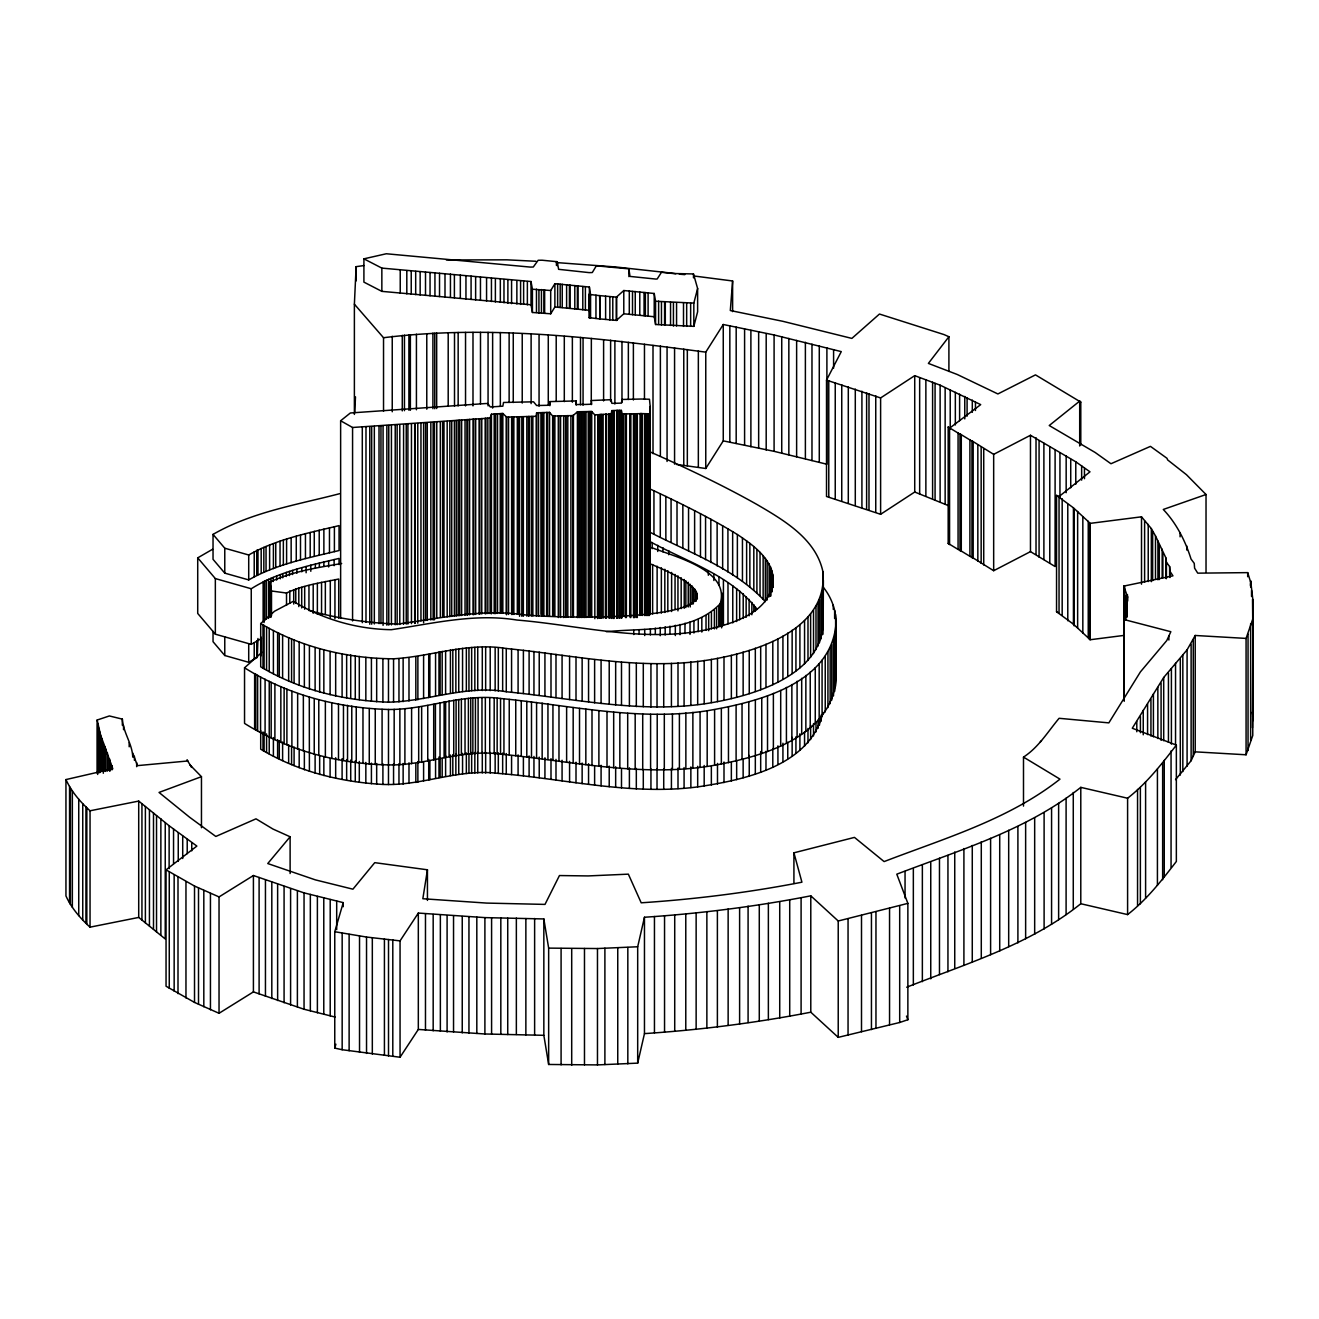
<?xml version="1.0" encoding="UTF-8"?>
<svg xmlns="http://www.w3.org/2000/svg" width="1319" height="1319" viewBox="0 0 1319 1319"><rect width="100%" height="100%" fill="white"/><g stroke="black" fill="none" stroke-linecap="round" stroke-linejoin="round"><path stroke-width="1.5" d="M772.571 587.037C777.386 562.702 755.012 546.231 737.37 534.525C709.094 517.18 679.186 502.621 649.179 488.558M354.382 414.43L354.382 304.178L356.13 266.652L363.962 265.564M354.745 412.649L355.487 396.854M650.251 451.955C686.507 468.064 722.482 485.046 757.073 504.55C783.816 520.181 815.9 538.861 822.891 571.589L822.891 614.835C828.134 670.81 761.706 693.184 717.487 701.626C647.101 715.442 576.337 698.658 506.265 691.75C466.267 684.792 427.999 701.461 388.478 702.17C343.896 700.686 299.182 689.886 260.7 666.804L260.7 623.557L274.533 611.241L293.28 601.316C322.743 619.303 356.872 629.229 391.364 629.691C432.681 623.574 474.543 613.137 516.834 620.029C578.513 625.157 640.556 642.155 702.532 630.564C730.38 624.53 774.55 612.676 772.571 576.749M261.92 652.328L244.543 667.793L244.543 723.406C289.125 751.302 341.753 764.987 394.167 764.938C429.895 763.866 464.37 749.06 500.544 754.089C571.589 761.079 643.144 777.996 714.601 765.234C762.596 756.479 831.333 737.09 836.015 679.071L836.015 623.458C836.23 610.021 831.3 596.897 822.743 586.559M340.632 618.347L340.632 420.777L350.359 412.979L485.557 403.548L487.832 403.548L490.289 406.961L502.836 406.186L503.528 402.476L533.536 401.817L536.635 405.527L547.649 405.296L549.561 405.081L549.875 401.603L576.205 400.943L576.024 404.554L586.015 404.422L591.72 404.208L591.275 400.531L611.093 399.69L611.851 403.334L614.126 403.334L621.348 403.103L622.106 399.476L641.1 399.03L649.459 399.245L650.201 406.532L650.201 614.39M1126.838 616.797L1127.465 594.622L1125.734 595.545L1125.734 620.045M822.891 571.589C828.134 627.564 761.706 649.921 717.487 658.379C647.101 672.195 576.337 655.411 506.265 648.503C468.047 642.073 431.214 656.549 393.557 658.791C347.276 658.56 300.65 647.349 260.7 623.557M836.015 623.458C831.399 684.429 756.545 702.252 707.182 710.76C638.05 721.411 569.165 705.104 500.544 698.476C462.425 693.134 426.284 709.902 388.495 709.474C337.961 708.122 287.526 694.816 244.543 667.793M693.926 275.984L732.622 280.98L730.314 310.526L782.777 321.292L851.86 338.406L879.46 314.037L944.025 334.581L948.905 336.724L948.905 371.43M1252.423 727.841L1253.05 601.316L1250.676 580.954L1250.412 585.455M536.322 615.924L536.322 416.293L536.635 412.798L549.561 412.369L552.661 416.062L552.661 615.693M649.459 615.495L650.201 406.532M651.668 547.583C674.058 556.667 730.775 569.857 720.125 603.855C691.502 633.235 644.167 627.778 606.41 631.719M201.461 827.722L201.461 776.677L159.022 792.439L189.705 817.318L215.821 836.46L256.001 818.835L272.951 829.041L290.114 836.774L267.757 863.549L315.373 879.872L352.915 889.187L374.744 862.659L427.438 869.798L422.838 898.734L486.612 903.086L544.994 904.405L559.454 875.552L588.142 875.931L628.355 874.151L641.199 902.806C695.162 899.245 748.862 892.518 801.919 882.197L793.923 852.816L854.465 837.4L884.109 861.587C944.388 838.373 1008.441 819.726 1059.981 779.133L1023.495 757.106C1038.63 747.312 1047.83 731.732 1059.091 718.294L1108.834 722.878L1140.407 671.899L1166.754 640.572L1170.843 631.719L1124.25 619.6L1127.184 612.428L1126.838 604.547M822.99 712.491C810.031 766.174 744.74 779.793 697.685 786.899C630.828 795.67 564.647 778.771 498.318 773.396C459.061 768.317 421.882 786.108 382.906 784.426C340.203 782.019 297.583 771.368 260.7 749.192L260.7 730.66M611.093 618.001L611.093 414.248L611.851 410.605L617.539 410.39L621.348 410.39L622.106 414.034L622.106 617.77M132.741 757.106C132.395 743.883 123.145 732.507 122.337 719.119L109.362 715.953L97.161 720.026L100.557 734.93L112.807 768.796L65.95 779.578C71.44 791.68 80.344 801.968 90.038 810.789L138.709 801.078L169.129 825.76L196.861 846.073L166.046 869.864L194.52 886.055L219.036 896.92L253.413 875.519L304.046 892.881L343.237 902.625L334.762 931.725L334.762 1048.094L342.165 1049.726L400.053 1057.244L400.053 940.876L418.321 913.061L484.897 917.612L543.84 918.947L543.84 1035.316L548.655 1064.466L597.474 1064.911L637.687 1063.13L637.687 946.762L644.463 917.249C700.29 913.556 755.869 906.549 810.789 895.832L838.224 920.992L838.224 1037.361L899.69 1022.489L907.868 1019.735L907.868 903.367L896.788 874.184C959.968 849.947 1026.94 830.113 1080.789 787.361L1127.597 798.226C1146.739 783.321 1161.693 764.13 1176.35 745.103L1132.296 728.236L1163.704 677.471L1187.084 649.838L1195.212 635.478L1246.076 638.412L1252.77 619.106L1252.638 599.37L1253.05 601.316M637.687 1063.13L644.463 1033.618L644.463 917.249M1175.542 779.661L1191.123 760.7L1195.212 751.846L1246.076 754.781L1252.77 735.474L1252.77 619.106M616.484 297.072L616.484 320.352L616.484 297.072L623.788 290.526L654.224 293.477L654.224 316.741L655.576 324.507L693.827 326.354L693.827 303.09L697.619 288.515L693.481 273.956L675.493 273.544L615.825 266.982L556.453 262.563M693.827 326.354L697.619 311.779L697.619 288.515M334.762 1048.094L335.883 1044.203M490.107 613.566L490.107 418.057L491.443 414.215L502.836 413.457L506.628 417.101L536.322 416.293M948.18 543.395L961.287 551.375L961.287 435.006L948.18 427.026L948.18 543.395L949.565 544.549L949.565 428.197L980.709 404.62L940.117 385.164L914.726 375.651L914.726 492.02L880.614 514.295L826.518 496.488L826.518 380.119L841.275 351.612L774.088 334.96L723.257 324.507L705.764 352.14L705.764 468.492L676.4 464.403M906.697 987.222C966.415 963.546 1029.908 944.668 1080.789 903.729L1127.597 914.595C1146.739 899.69 1161.693 880.498 1176.35 861.472L1176.35 745.103M531.013 304.788L381.85 291.367L363.912 282.118L363.912 258.837L381.85 268.103L531.013 281.524L531.013 304.788L532.414 312.471L550.699 313.79L550.699 290.51L554.887 283.717L589.379 287.031L590.566 294.764L590.566 318.027L589.032 317.632L589.032 294.368L600.145 295.72L600.145 319L589.032 317.632M550.699 313.79L554.887 306.997L554.887 283.717M705.764 468.492L723.257 440.876L723.257 324.507M400.053 1057.244L418.321 1029.43L418.321 913.061M948.905 336.724L928.378 363.401L957.314 374.514L997.889 393.952L1035.481 374.876L1080.789 402.097L1080.789 444.965M1040.147 742.185L1041.499 740.684M552.661 416.062L573.106 415.567L577.409 411.792L579.948 411.709L591.72 411.495L594.836 414.941L594.836 618.693M616.484 320.352L623.788 313.79L654.224 316.741M1080.789 402.097L1079.7 401.091L1049.232 425.526L1095.166 452.483L1110.961 463.744L1150.448 446.366L1166.985 458.287L1167.645 459.919L1186.457 474.692L1206.028 494.51L1206.028 572.1M1059.042 496.538L1056.552 495.367L1056.552 611.736L1059.042 612.906L1059.042 496.538L1089.989 471.823L1075.776 461.798L1030.469 435.27L993.669 454.346L971.955 440.859L971.955 557.228L973.175 558.283L973.175 441.914L971.955 440.859M341.654 563.493C317.384 567.681 292.142 571.44 269.801 582.141L271.5 590.994L286.52 593.039C302.628 585.224 321.209 582.668 338.736 579.025L338.736 618.166M880.614 514.295L880.614 397.942L914.726 375.651M166.046 869.864L166.046 986.233L194.52 1002.424L219.036 1013.289L253.413 991.888L304.046 1009.249L335.075 1017.031M213.035 534.393L224.774 548.209L248.714 554.986C276.396 539.174 308.366 533.024 339.065 525.621L339.065 550.534C308.366 557.937 276.396 564.103 248.714 579.915L224.774 573.138L213.035 559.322L213.035 534.393C251.781 512.036 296.676 504.897 339.412 493.751M212.606 549.248L197.718 557.855L215.343 578.579L251.253 588.752C277.699 572.001 308.976 565.587 339.065 558.415L339.065 564.598M197.718 557.855L197.718 613.45L215.343 634.192L251.253 644.364L261.442 638.478M213.035 631.405L213.035 641.693L224.774 655.51L248.714 662.303L256.875 657.587L256.875 641.1M971.955 557.228L993.669 570.715L1030.469 551.622L1055.101 566.543L1055.101 450.175M605.388 618.215L605.85 414.281L605.85 618.034M625.453 617.589L625.453 413.853L626.36 413.853L626.36 617.589M629.707 615.709L630.152 413.853L630.152 617.589M639.962 615.495L640.424 413.622L640.424 615.313M1206.028 494.51L1163.276 509.464C1176.515 523.33 1185.501 541.285 1191.041 559.058L1194.239 563.345L1194.602 568.176L1197.734 573.155L1247.692 572.627L1250.412 581.382M838.224 920.992L907.868 903.367M363.912 258.837L386.302 253.759L530.238 267.081L533.288 267.015L538.136 260.272L542.158 260.222L557.245 261.723L557.245 265.597M644.463 1033.618C700.29 1029.908 755.869 1022.901 810.789 1012.201L838.224 1037.361M1123.755 700.422L1123.755 586.098L1172.954 575.842L1170.002 571.391L1169.623 566.56L1166.425 562.257L1166.012 558.135L1155.493 535.943L1151.339 528.589L1141.512 516.817L1090.219 523.363L1073.435 507.831L1056.552 495.367M65.95 779.578L65.95 895.947C71.44 908.049 80.344 918.337 90.038 927.158L138.709 917.43L165.238 938.947L165.238 822.578M605.388 414.463L609.955 414.215L609.955 617.968M629.707 414.034L633.961 413.853L633.961 617.589M639.962 413.82L642.238 413.82L642.238 615.495M597.491 618.496L597.82 414.694L597.82 618.43M340.632 420.777L352.569 427.488L490.107 418.057M354.382 304.178L383.532 337.73C490.783 324.408 599.271 338.126 705.764 352.14M597.491 414.76L600.92 414.512L600.92 618.248M1073.435 507.831L1073.435 624.2L1090.219 639.731L1123.755 635.445M531.013 281.524L532.414 289.207L550.699 290.51M554.887 306.997L589.379 310.295L590.269 316.098M594.836 414.941L597.82 414.694M543.84 918.947L548.655 948.114L597.474 948.542L637.687 946.762M600.458 618.215L600.458 414.463L605.85 414.281M622.106 414.034L626.344 413.853M633.499 617.556L633.499 413.82L640.424 413.622M446.35 259.975L506.875 259.827L535.926 261.277M608.817 618.001L608.817 414.248L609.955 414.215M654.224 293.477L655.576 301.227L693.827 303.09M418.321 1029.43L484.897 1033.981L543.84 1035.316M600.145 319L599.601 295.621L616.946 297.187M599.601 318.885L616.946 320.451M625.453 413.853L630.152 413.853M640.721 615.248L640.721 413.556L649.459 413.82M608.817 414.248L611.093 414.248M334.762 931.725L366.534 937.051L400.053 940.876M679.318 274.171L684.825 274.632M675.757 273.775L661.478 272.308L657.175 279.001L655.889 279.067L629.987 276.413L628.899 268.845L596.353 265.828L592.28 272.555L589.131 272.621L558.613 269.323L557.245 261.723M640.721 413.556L642.238 413.82M723.257 440.876L774.088 451.329L826.898 464.239L826.898 347.87M826.518 380.119L880.614 397.942M589.032 294.368L590.566 294.764M308.646 610.384C337.664 618.545 367.869 623.129 397.975 624.068C437.496 618.726 477.198 609.625 517.707 613.994C551.012 619.633 799.429 624.233 648.8 563.295M914.726 492.02L948.542 505.688M649.179 531.804C688.947 552.612 734.221 567.961 765.333 601.645L765.333 558.399M649.146 541.103C685.979 561.564 730.627 574.82 757.106 609.427M1123.755 586.098L1127.646 596.996L1127.646 601.085M961.287 551.375L959.985 550.27L959.985 433.902L973.175 441.914M959.985 550.27L973.175 558.283M1056.552 611.736L1073.435 624.2M1125.734 595.545L1127.646 596.996M948.18 427.026L949.565 428.197M959.985 433.902L961.287 435.006M201.461 776.677L190.183 765.152L191.733 767.427L186.952 759.892L187.875 760.964L137.423 765.63L132.741 753.017M906.483 1016.092L907.868 1019.735M1252.638 599.37L1253.05 717.684L1252.292 712.211M835.619 674.438L836.015 679.071M1252.638 715.722L1253.034 720.636M1251.533 590.351L1251.533 596.485M1250.676 580.954L1250.676 587.087M1250.626 623.739L1250.626 740.091M1248.038 634.175L1248.038 750.544M1247.692 572.627L1247.692 576.716M1246.076 638.412L1246.076 754.781M1195.212 635.478L1195.212 751.846M1193.25 639.715L1193.25 756.084M1191.123 644.332L1191.123 760.7M1187.084 649.838L1187.084 766.207M1186.77 545.951L1186.77 550.039M1182.83 655.213L1182.83 771.582M1180.307 658.725L1180.307 775.094M1180.093 532.744L1180.093 536.833M1175.542 663.292L1175.542 744.955M1171.404 668.601L1171.404 744.13M1171.058 750.94L1171.058 867.308M1170.002 571.391L1170.002 577.508M1169.623 566.56L1169.623 576.766M1168.881 635.956L1168.881 640.028M1168.436 672.921L1168.436 742.333M1166.425 562.257L1166.425 578.596M1166.012 558.135L1166.012 578.563M1164.248 760.387L1164.248 876.756M1163.704 677.471L1163.704 740.75M1162.88 553.189L1162.88 577.689M1162.649 763.338L1162.649 879.707M1162.171 549.166L1162.171 577.755M1161.083 683.16L1161.083 740.322M1159.302 544.846L1159.302 579.552M1157.917 541.004L1157.917 579.799M1157.851 687.496L1157.851 738.525M1157.422 768.993L1157.422 885.362M1155.493 535.943L1155.493 578.827M1153.416 693.959L1153.416 736.826M1152.658 531.672L1152.658 580.673M1151.339 528.589L1151.339 581.663M1150.943 699.317L1150.943 736.068M1148.222 524.418L1148.222 581.58M1147.579 703.95L1147.579 734.584M1145.601 781.788L1145.601 898.157M1144.612 520.956L1144.612 582.207M1143.243 710.298L1143.243 734.798M1141.512 516.817L1141.512 584.185M1140.407 716.415L1140.407 732.737M1140.374 787.427L1140.374 903.795M1137.555 789.438L1137.555 905.807M1136.797 721.542L1136.797 731.748M1127.597 798.226L1127.597 914.595M1126.706 607.383L1126.706 617.589M1124.612 586.559L1124.612 619.238M1124.25 619.6L1124.25 701.246M1090.219 523.363L1090.219 639.731M1089.461 523.148L1089.461 639.517M1088.241 521.269L1088.241 637.638M1084.465 468.476L1084.465 478.682M1082.833 517.015L1082.833 633.384M1081.646 465.838L1081.646 480.132M1080.789 787.361L1080.789 903.729M1079.7 401.091L1079.7 446.003M1077.639 511.492L1077.639 627.86M1075.776 461.798L1075.776 484.254M1074.111 509.497L1074.111 625.849M1073.27 792.488L1073.27 908.857M1070.731 459.226L1070.731 487.799M1067.78 504.386L1067.78 620.754M1066.164 455.962L1066.164 492.712M1066.098 798.193L1066.098 914.562M1062.174 498.78L1062.174 615.149M1059.948 452.681L1059.948 497.593M1058.629 803.287L1058.629 919.656M1051.573 807.838L1051.573 924.207M1049.776 446.943L1049.776 563.312M1043.89 443.2L1043.89 559.553M1044.104 812.652L1044.104 929.021M1039.075 440.777L1039.075 557.146M1036.025 437.727L1036.025 554.095M1034.673 817.961L1034.673 934.33M1030.469 435.27L1030.469 551.622M1025.638 822.413L1025.638 938.765M1023.495 757.106L1023.495 806.107M1017.905 826.518L1017.905 942.887M1008.689 830.261L1008.689 946.613M999.72 834.63L999.72 950.999M993.669 454.346L993.669 570.715M990.602 838.323L990.602 954.692M983.727 448.592L983.727 564.961M981.287 841.802L981.287 958.171M981.155 446.976L981.155 563.345M977.841 444.668L977.841 561.037M975.466 402.311L975.466 410.489M972.301 400.102L972.301 412.352M972.268 845.446L972.268 961.815M969.91 439.639L969.91 556.008M967.091 397.827L967.091 416.194M964.766 396.442L964.766 418.898M963.909 848.546L963.909 964.914M959.605 394.167L959.605 420.712M958.072 432.764L958.072 549.133M955.335 392.304L955.335 424.965M954.742 851.975L954.742 968.327M950.224 390.061L950.224 428.84M947.949 855.404L947.949 971.773M945.146 387.835L945.146 504.188M940.117 385.164L940.117 501.533M939.474 858.24L939.474 974.609M935.072 383.4L935.072 499.769M932.599 382.197L932.599 498.566M930.752 862.478L930.752 978.846M925.872 379.74L925.872 496.092M922.36 865.297L922.36 981.666M919.656 377.811L919.656 494.18M913.342 868.627L913.342 984.996M905.048 871.414L905.048 897.959M899.69 906.12L899.69 1022.489M889.55 908.313L889.55 1024.682M875.964 911.858L875.964 1028.226M875.75 395.799L875.75 512.168M871.447 913.193L871.447 1029.562M868.99 393.623L868.99 509.975M866.616 392.65L866.616 509.002M861.917 391.215L861.917 507.568M861.505 915.353L861.505 1031.722M855.289 389.072L855.289 505.441M848.298 386.912L848.298 503.281M848.051 918.865L848.051 1035.234M841.753 384.802L841.753 501.171M835.619 618.825L835.603 686.193M835.504 614.324L835.504 618.446M835.24 382.708L835.24 499.06M834.746 635.626L834.746 691.222M834.63 610.318L834.63 618.545M833.592 349.782L833.592 368.166M833.509 640.309L833.509 695.921M833.278 605.273L833.278 609.394M831.778 644.463L831.778 700.076M830.162 648.074L830.162 703.67M828.777 380.614L828.777 496.983M827.936 651.949L827.936 707.561M825.232 656.285L825.232 711.897M823.369 580.261L823.188 626.212M822.99 575.809L822.99 634.241M822.215 591.473L822.215 634.719M822.083 660.258L822.083 715.871M821.11 595.66L821.11 638.907M821.11 715.112L821.11 721.295M819.528 599.453L819.528 642.699M819.528 718.904L819.528 725.087M819.28 345.693L819.28 462.062M819.181 663.853L819.181 719.465M818.044 602.75L818.044 645.997M818.044 720.158L818.044 728.385M815.999 606.311L815.999 649.575M815.999 721.658L815.999 731.946M815.257 667.694L815.257 723.307M813.526 610.285L813.526 653.532M813.526 723.554L813.526 735.92M811.976 344.193L811.976 460.562M810.624 613.945L810.624 657.208M810.624 725.17L810.624 739.58M810.789 895.832L810.789 1012.201M810.229 672.047L810.229 727.659M807.986 617.21L807.986 660.456M807.986 728.418L807.986 742.844M805.86 675.427L805.86 731.039M805.381 342.28L805.381 458.649M804.557 620.557L804.557 663.82M804.557 731.781L804.557 746.191M801.688 678.312L801.688 733.908M801.095 897.926L801.095 1014.295M799.908 624.596L799.908 667.843M799.908 733.76L799.908 750.231M797.088 681.263L797.088 736.876M796.627 340.401L796.627 456.77M795.934 627.646L795.934 670.909M795.934 736.81L795.934 753.281M793.923 852.816L793.923 883.433M792.142 630.284L792.142 673.531M792.142 737.387L792.142 755.919M791.862 684.545L791.862 740.157M789.718 899.904L789.718 1016.273M788.844 338.406L788.844 454.775M787.756 633.104L787.756 676.367M787.756 742.267L787.756 758.738M786.421 687.43L786.421 743.042M782.925 636.137L782.925 679.384M782.925 743.224L782.925 761.772M781.738 336.922L781.738 453.291M780.7 690.398L780.7 746.01M779.727 901.734L779.727 1018.103M777.93 638.775L777.93 682.038M777.93 745.878L777.93 764.41M774.088 334.96L774.088 451.329M773.379 693.398L773.379 749.011M772.95 579.321L772.95 587.549M772.67 574.392L772.736 587.087M772.802 641.446L772.802 684.693M772.802 748.549L772.802 767.081M772.209 587.614L772.209 591.736M771.912 570.88L771.912 591.473M771.285 568.753L771.285 591.423M770.692 592.132L770.692 596.254M770.527 566.741L770.527 595.578M769.109 563.889L769.109 596.831M768.367 903.268L768.367 1019.636M767.526 695.888L767.526 751.484M767.147 560.888L767.147 600.013M766.191 333.625L766.191 449.993M765.976 644.233L765.976 687.479M765.976 751.335L765.976 769.867M763.14 555.86L763.14 599.106M761.755 697.751L761.755 753.347M760.684 646.491L760.684 689.738M760.684 751.533L760.684 772.126M760.041 552.381L760.041 595.627M759.282 904.62L759.282 1020.988M758.656 331.696L758.656 448.064M756.908 549.677L756.908 592.923M755.408 606.839L755.408 610.961M755.325 648.206L755.325 691.469M755.358 700.043L755.325 773.841M753.825 546.528L753.825 589.774M753.841 604.696L753.841 610.878M751.863 602.404L751.863 614.769M750.89 330.377L750.89 446.745M749.851 543.412L749.851 586.658M749.126 599.337L749.126 615.808M749.241 650.399L749.241 693.662M749.241 755.441L749.241 776.034M748.78 701.889L748.78 757.502M748.087 906.137L748.087 1022.505M746.62 540.889L746.62 584.152M746.142 596.749L746.142 617.341M744.592 328.876L744.592 445.245M743.207 593.748L743.207 618.463M743.141 652.13L743.141 695.377M743.141 759.216L743.141 777.765M742.449 537.888L742.449 581.151M742.036 703.884L742.036 759.497M739.679 590.978L739.679 619.815M739.613 907.719L739.613 1024.088M737.37 534.525L737.37 577.771M736.629 588.604L736.629 621.546M736.662 654.026L736.662 697.289M736.662 761.129L736.662 779.661M736.183 327.096L736.183 443.464M736.101 705.352L736.101 760.964M732.622 280.98L732.622 311.614M732.655 531.606L732.655 574.87M732.77 585.817L732.77 622.898M731.353 655.345L731.353 698.592M731.353 762.448L731.353 780.98M729.836 325.925L729.836 442.294M728.467 707.05L728.467 762.662M728.137 908.972L728.137 1025.341M727.923 528.672L727.923 571.918M727.989 582.652L727.989 623.854M723.999 656.977L723.999 700.224M723.999 762.019L723.999 782.612M723.422 579.832L723.422 625.157M722.647 525.836L722.647 569.099M722.631 596.584L722.631 625.404M722.383 593.27L722.383 626.212M721.641 601.085L721.641 627.86M721.345 708.583L721.345 764.196M720.125 603.855L720.125 626.509M718.97 577.079L718.97 585.323M718.806 606.031L718.806 626.624M717.487 658.379L717.487 701.626M717.487 763.421L717.487 784.014M717.388 910.786L717.388 1027.155M717.124 522.654L717.124 565.9M716.613 608.207L716.613 628.8M714.403 610.367L714.403 628.899M714.601 709.622L714.601 765.234M713.876 574.342L713.876 580.525M711.436 612.395L711.436 628.883M711.353 659.335L711.353 702.582M711.353 766.438L711.353 784.97M710.826 519.241L710.826 562.488M708.682 614.242L708.682 630.713M708.336 571.143L708.336 575.265M707.182 710.76L707.182 766.372M706.869 911.594L706.869 1027.946M706.028 615.775L706.028 630.185M705.566 516.405L705.566 559.668M704.181 660.423L704.181 703.687M704.181 765.465L704.181 786.058M701.823 617.655L701.823 632.065M700.471 513.652L700.471 556.898M700.076 711.683L700.076 767.295M698.345 350.887L698.345 467.256M698.262 619.369L698.262 631.719M697.685 661.264L697.685 704.527M697.685 766.306L697.685 786.899M697.19 593.336L697.306 598.991M696.399 591.703L696.399 599.931M696.102 591.027L696.102 601.332M696.135 913.045L696.135 1029.414M694.899 589.131L694.899 601.48M694.618 510.717L694.618 553.964M693.926 620.655L693.926 633.005M693.481 273.956L693.481 277.847M693.316 587.417L693.316 603.904M692.871 712.359L692.871 767.971M691.98 585.768L691.98 604.3M690.859 661.924L690.859 705.17M690.859 766.949L690.859 787.542M690.645 303.106L690.645 326.37M690.233 584.284L690.233 606.938M690.018 622.073L690.018 634.423M688.551 507.65L688.551 550.897M688.238 582.273L688.238 606.987M687.331 349.551L687.331 465.92M686.671 303.123L686.671 326.387M685.847 580.772L685.847 607.548M685.864 713.002L685.864 768.614M685.781 913.82L685.781 1030.188M684.99 623.227L684.99 633.532M684.215 579.47L684.215 608.306M684.083 662.534L684.083 705.78M684.083 767.576L684.083 788.168M683.77 349.139L683.77 465.508M683.506 303.123L683.506 326.403M682.846 504.798L682.846 548.044M681.181 577.722L681.181 608.62M680.01 624.431L680.01 634.736M679.4 713.48L679.4 769.076M677.95 575.859L677.95 610.878M677.999 662.979L677.999 706.226M677.999 768.021L677.999 788.614M677.01 501.863L677.01 545.11M676.565 302.71L676.565 325.974M675.328 625.255L675.328 635.56M675.048 574.375L675.048 609.394M674.57 347.771L674.57 464.14M674.718 914.974L674.718 1031.343M673.432 302.776L673.432 326.057M672.426 713.876L672.426 769.472M671.618 572.413L671.618 611.538M671.42 663.342L671.42 706.605M671.42 768.383L671.42 788.976M671.074 498.879L671.074 542.125M670.547 302.183L670.547 325.463M669.97 626.129L669.97 634.373M668.717 550.6L668.717 554.722M667.826 570.649L667.826 611.851M667.068 347.144L667.068 461.469M665.848 496.455L665.848 539.702M665.304 302.067L665.304 325.331M665.188 626.822L665.188 635.049M664.825 569.247L664.825 612.494M664.578 301.672L664.578 324.936M664.545 915.749L664.545 1032.118M664.314 714.156L664.314 769.768M663.721 663.622L663.721 706.885M663.721 768.664L663.721 789.257M662.962 547.715L662.962 551.837M661.462 301.688L661.462 324.952M661.363 567.813L661.363 613.121M660.374 346.073L660.374 456.308M660.291 493.669L660.291 536.915M660.258 627.481L660.258 635.709M658.626 301.144L658.626 324.425M657.752 545.308L657.752 551.474M657.208 714.288L657.208 769.9M657.126 566.214L657.126 613.582M657.027 663.737L657.027 707M657.027 768.779L657.027 789.372M655.576 301.227L655.576 324.507M655.312 628.124L655.312 634.307M654.455 916.507L654.455 1032.876M653.944 490.717L653.944 533.981M653.004 345.446L653.004 453.654M652.625 564.532L652.625 613.962M652.196 542.521L652.196 548.704M650.943 663.737L650.943 707M650.943 768.779L650.943 789.372M650.382 628.784L650.382 634.967M650.597 714.288L650.597 769.9M648.701 413.82L648.701 615.495M648.107 292.917L648.107 316.197M647.942 413.82L647.942 615.495M647.184 413.82L647.184 615.495M646.425 413.82L646.425 615.495M645.354 292.538L645.354 315.802M645.288 413.82L645.288 615.495M644.711 629.394L644.711 635.577M644.463 344.259L644.463 399.377M644.513 413.82L644.513 615.495M644.068 292.455L644.068 315.719M643.293 663.49L643.293 706.753M643.293 770.593L643.293 789.125M642.716 714.024L642.716 769.636M641.1 413.589L641.1 615.281M639.781 291.944L639.781 315.208M639.072 630.004L639.072 634.126M637.308 413.82L637.308 617.556M636.319 663.358L636.319 706.605M636.319 768.4L636.319 788.993M636.17 413.82L636.17 617.556M635.247 291.515L635.247 314.796M635.181 713.876L635.181 769.488M634.637 413.82L634.637 617.556M633.747 630.433L633.747 634.554M633.384 342.841L633.384 400.003M632.51 291.45L632.51 314.713M630.845 413.82L630.845 617.556M629.295 290.955L629.295 314.235M629.394 662.765L629.394 706.011M629.394 767.806L629.394 788.399M628.899 268.845L628.899 276.611M628.355 342.33L628.355 399.492M627.828 947.504L627.828 1063.872M627.696 713.249L627.696 768.845M625.915 414.034L625.915 615.709M623.788 290.526L623.788 313.79M623.623 414.034L623.623 615.709M621.974 341.308L621.974 402.559M621.496 662.204L621.496 705.451M621.496 769.307L621.496 787.839M621.348 410.39L621.348 618.248M619.848 712.689L619.848 768.301M619.831 410.39L619.831 618.248M619.073 410.39L619.073 618.248M617.754 947.652L617.754 1064.021M617.539 410.39L617.49 618.314M616.698 410.423L616.698 618.281M615.66 661.726L615.66 704.989M615.66 766.768L615.66 787.361M614.885 340.714L614.885 404.01M614.126 410.605L614.126 618.463M613.681 712.178L613.681 767.79M613.368 410.605L613.368 618.463M612.791 296.676L612.791 319.956M611.851 410.605L611.851 618.463M610.615 340.236L610.615 401.471M609.856 296.709L609.856 319.973M609.576 414.248L609.576 618.001M609.213 661.066L609.213 704.33M609.213 766.108L609.213 786.701M607.004 711.502L607.004 767.114M606.542 414.248L606.542 618.001M605.619 296.148L605.619 319.412M604.893 948.163L604.893 1064.515M603.607 339.692L603.607 400.943M603.113 414.463L603.113 618.215M601.596 414.463L601.596 618.215M601.085 660.242L601.085 703.489M601.085 765.284L601.085 785.877M599.387 414.512L599.387 618.248M598.892 710.677L598.892 766.29M597.474 948.542L597.474 1064.911M595.957 295.176L595.957 318.44M594.622 659.582L594.622 702.846M594.622 766.685L594.622 785.217M592 709.968L592 765.581M591.72 411.495L591.72 617.292M591.357 338.406L591.275 404.636M590.203 411.495L590.203 617.292M589.758 411.561L589.758 617.358M589.379 287.031L589.379 310.295M588.554 658.709L588.554 701.955M588.554 763.75L588.554 784.343M588.241 411.561L588.241 617.358M586.015 411.709L586.015 617.506M585.834 709.078L585.834 764.69M585.389 287.031L585.389 310.295M584.498 411.709L584.498 617.506M584.482 948.476L584.482 1064.829M583.064 337.845L583.064 405.213M582.8 286.536L582.8 309.8M582.982 411.709L582.982 617.506M582.141 658.016L582.141 701.263M582.141 763.042L582.141 783.651M581.465 411.709L581.465 617.506M580.508 337.433L580.508 404.801M579.948 411.709L579.948 617.506M579.519 708.402L579.519 763.998M578.926 411.792L578.926 617.589M577.986 286.009L577.986 309.289M577.376 286.058L577.376 309.338M577.409 411.792L577.409 617.589M576.205 400.943L576.205 405.048M576.007 657.175L576.007 700.422M576.007 762.217L576.007 782.81M574.804 285.58L574.804 308.844M573.419 415.419L573.419 617.094M573.171 707.528L573.171 763.14M573.106 415.567L573.106 617.259M572.792 415.419L572.792 617.094M572.364 336.873L572.364 402.196M571.704 948.872L571.704 1065.241M570.896 415.633L570.896 617.308M570.006 285.052L570.006 308.333M569.577 656.334L569.577 699.581M569.577 761.376L569.577 781.969M569.429 285.102L569.429 308.382M567.797 415.567L567.797 617.259M566.609 284.657L566.609 307.937M566.626 706.671L566.626 762.283M565.884 415.782L565.884 617.473M565.571 415.633L565.571 617.308M564.301 336.329L564.301 401.652M563.675 415.848L563.675 617.539M562.24 284.245L562.24 307.525M562.075 655.23L562.075 698.476M562.075 760.255L562.075 780.864M561.086 948.46L561.086 1064.829M560.575 415.782L560.575 617.473M560.179 284.179L560.179 307.442M558.976 705.55L558.976 761.145M558.679 416.013L558.679 615.627M558.366 415.848L558.366 617.539M557.64 283.7L557.64 306.964M556.42 261.574L556.42 265.449M556.206 335.817L556.206 401.141M555.991 654.339L555.991 697.603M555.991 759.381L555.991 779.974M554.87 416.013L554.87 615.627M553.353 416.013L553.353 615.627M552.941 704.676L552.941 760.272M550.996 653.63L550.996 696.877M550.996 758.656L550.996 779.265M549.875 401.603L549.875 405.708M549.561 412.369L549.561 616.105M548.655 948.114L548.655 1064.466M548.275 335.273L548.275 404.686M547.946 703.95L547.946 759.563M547.649 412.583L547.649 616.319M546.643 412.451L546.643 616.187M544.928 652.74L544.928 696.003M544.928 757.782L544.928 778.375M544.648 289.933L544.648 313.197M543.939 290.015L543.939 313.279M543.857 412.583L543.857 616.319M542.34 412.583L542.34 616.319M542.158 703.109L542.158 758.722M541.449 289.537L541.449 312.801M540.938 412.666L540.938 614.357M539.059 334.729L539.059 406.186M539.224 652.097L539.224 695.344M539.224 757.122L539.224 777.732M538.927 289.636L538.927 312.9M538.531 412.583L538.531 616.319M536.635 412.798L536.635 614.489M536.586 702.466L536.586 758.079M536.47 289.158L536.47 312.438M534.624 918.486L534.624 1034.854M533.948 651.405L533.948 694.651M533.948 756.43L533.948 777.039M532.843 416.441L532.843 616.072M532.414 289.207L532.414 312.471M531.491 701.807L531.491 757.403M531.112 334.218L531.112 403.63M531.326 416.441L531.326 616.072M529.051 416.441L529.051 616.072M529.1 650.927L529.1 694.173M529.1 755.952L529.1 776.561M528.474 416.524L528.474 616.154M527.369 281.541L527.369 304.821M526.825 416.507L526.825 616.138M526.792 701.345L526.792 756.958M525.869 918.568L525.869 1034.937M523.627 281.095L523.627 304.359M523.396 650.267L523.396 693.514M523.396 757.353L523.396 775.902M523.346 416.656L523.346 616.286M522.225 333.658L522.225 403.07M521.829 416.656L521.829 616.286M521.269 700.702L521.269 756.315M520.593 281.145L520.593 304.425M519.554 416.656L519.554 616.286M518.977 416.738L518.977 614.308M518.087 649.822L518.087 693.069M518.087 754.864L518.087 775.457M517.328 416.722L517.328 614.291M516.867 280.7L516.867 303.964M516.356 918.106L516.356 1034.459M515.745 700.241L515.745 755.853M513.849 416.886L513.849 614.456M513.256 333.146L513.256 402.559M512.333 416.886L512.333 614.456M511.574 280.37L511.574 303.65M511.64 416.952L511.64 614.522M511.574 648.948L511.574 692.195M511.574 756.051L511.574 774.583M509.134 333.048L509.134 402.46M509.233 699.367L509.233 754.979M508.54 416.886L508.54 614.456M507.881 279.925L507.881 303.189M507.733 918.189L507.733 1034.558M506.628 417.101L506.628 614.67M506.315 416.952L506.315 614.522M506.265 648.503L506.265 691.75M506.265 753.545L506.265 774.138M503.973 279.529L503.973 302.809M503.94 698.938L503.94 754.534M502.836 413.457L502.836 613.088M502.654 648.025L502.654 691.271M502.654 753.067L502.654 773.659M501.698 413.556L501.698 613.187M500.824 917.892L500.824 1034.261M500.33 279.084L500.33 302.364M500.346 332.536L500.346 406.038M500.544 698.476L500.544 754.089M500.264 413.605L500.264 613.236M498.318 647.761L498.318 691.008M498.318 752.786L498.318 773.396M497.51 413.77L497.51 613.401M497.148 698.262L497.148 753.874M495.383 278.655L495.383 301.936M495.614 414.001L495.614 613.615M495.153 647.613L495.153 690.859M495.153 752.654L495.153 773.247M494.196 414.051L494.196 613.681M494.18 698.13L494.18 753.743M492.63 332.553L492.63 408.099M491.591 917.661L491.591 1034.03M491.443 278.26L491.443 301.54M491.443 414.215L491.443 613.846M490.206 647.398L490.206 690.645M490.206 752.44L490.206 773.033M489.728 697.932L489.728 753.545M488.063 332.355L488.063 405.856M487.832 418.057L487.832 613.566M486.563 277.831L486.563 301.111M485.936 418.271L485.936 613.78M485.656 647.398L485.656 690.645M485.656 752.44L485.656 773.033M485.343 697.932L485.343 753.545M485.178 418.271L485.178 613.78M484.897 917.612L484.897 1033.981M482.292 647.299L482.292 690.546M482.292 752.341L482.292 772.934M481.979 697.833L481.979 753.446M481.765 418.502L481.765 614.011M480.462 277.105L480.462 300.386M480.495 332.372L480.495 403.828M479.852 418.717L479.852 614.225M479.094 418.717L479.094 614.225M478.105 697.833L478.105 753.446M477.742 647.299L477.742 690.546M477.742 752.341L477.742 772.934M476.818 917.084L476.818 1033.453M475.631 276.693L475.631 299.974M475.681 418.931L475.681 614.44M475.434 697.932L475.434 753.528M474.84 647.398L474.84 690.645M474.84 752.424L474.84 773.033M473.785 419.162L473.785 614.67M472.993 332.404L472.993 405.889M473.026 419.145L473.026 614.67M472.861 697.982L472.861 753.594M471.658 647.464L471.658 690.711M471.658 752.489L471.658 773.099M471.081 276.116L471.081 299.397M470.735 698.163L470.735 753.776M469.597 419.376L469.597 614.885M468.954 647.695L468.954 690.958M468.954 754.798L468.954 773.33M468.954 916.771L468.954 1033.14M468.393 698.345L468.393 753.957M467.701 419.59L467.701 615.099M466.942 419.59L466.942 615.099M466.349 647.893L466.349 691.14M466.349 752.935L466.349 773.528M465.953 275.737L465.953 299.017M465.541 332.421L465.541 405.906M465.046 419.805L465.046 615.313M465.03 698.74L465.03 754.336M462.557 648.338L462.557 691.585M462.557 753.363L462.557 773.973M462.244 916.524L462.244 1032.892M461.634 420.036L461.634 615.544M461.37 699.152L461.37 754.765M460.331 274.995L460.331 298.275M459.721 420.25L459.721 615.759M458.748 648.767L458.748 692.03M458.699 699.499L458.748 774.401M458.155 332.437L458.155 405.922M458.188 420.283L458.188 615.808M456.292 420.514L456.292 616.022M456.094 699.861L456.094 755.474M455.863 649.146L455.863 692.393M455.863 754.188L455.863 774.781M454.511 332.635L454.511 406.137M454.412 420.695L454.412 616.204M454.396 274.616L454.396 297.896M453.736 700.257L453.736 755.869M453.538 915.65L453.538 1032.019M452.813 649.558L452.813 692.805M452.813 754.6L452.813 775.193M451.725 420.942L451.725 616.468M450.438 274.088L450.438 297.369M450.422 649.97L450.422 693.233M450.422 755.012L450.422 775.605M449.828 421.173L449.828 616.682M449.103 700.917L449.103 756.529M448.196 332.635L448.196 406.137M447.174 421.388L447.174 616.896M447.092 915.6L447.092 1031.969M445.641 701.593L445.641 757.188M445.608 650.663L445.608 693.909M445.608 755.705L445.608 776.297M444.998 273.692L444.998 296.973M444.75 701.708L444.75 757.32M443.975 421.569L443.975 617.094M444.107 701.922L444.107 757.535M442.623 421.833L442.623 617.341M442.178 651.322L442.178 694.569M442.178 758.409L442.178 776.957M440.332 421.833L440.332 617.341M440.134 651.602L440.134 694.849M440.134 758.689L440.134 777.237M440.365 914.858L440.365 1031.227M440.018 702.697L440.018 758.31M439.524 273.28L439.524 296.561M438.98 651.965L438.98 695.212M438.98 757.007L438.98 777.6M436.671 333.015L436.671 408.544M436.77 422.228L436.77 617.737M435.567 652.625L435.567 695.871M435.567 759.728L435.567 778.259M435.418 703.818L435.418 759.431M434.94 272.901L434.94 296.165M434.775 333.179L434.775 408.725M434.479 422.228L434.479 619.798M433.704 704.379L433.704 759.991M433.127 422.492L433.127 620.045M433.176 914.463L433.176 1030.831M432.912 333.146L432.912 408.692M430.835 422.492L430.835 620.045M430.043 272.538L430.043 295.802M429.879 654.01L429.879 697.256M429.879 761.112L429.879 779.644M428.724 654.372L428.724 697.636M428.724 759.414L428.724 780.007M427.752 705.434L427.752 761.03M427.274 422.888L427.274 620.458M427.438 869.798L427.438 900.415M426.779 333.674L426.779 409.203M425.608 422.954L425.608 620.524M425.509 272.143L425.509 295.423M425.476 913.968L425.476 1030.337M423.63 423.135L423.63 622.766M423.597 655.279L423.597 698.542M423.597 762.382L423.597 780.914M421.651 706.803L421.651 762.415M420.959 423.366L420.959 620.936M420.151 271.747L420.151 295.027M418.684 707.215L418.684 762.827M417.876 656.582L417.876 699.828M417.876 761.624L417.876 782.216M417.777 423.547L417.777 623.178M416.425 334.218L416.425 409.764M415.683 271.368L415.683 294.632M415.831 656.862L415.831 700.109M415.831 763.965L415.831 782.497M415.106 423.762L415.106 623.392M414.694 423.828L414.694 623.442M411.594 708.155L411.594 763.75M411.462 424.026L411.462 623.64M411.231 270.989L411.231 294.252M410.374 334.746L410.374 410.275M408.906 334.713L408.906 410.242M408.989 657.769L408.989 701.016M408.989 762.794L408.989 783.404M407.901 424.421L407.901 624.052M406.813 270.609L406.813 293.873M406.236 424.487L406.236 624.118M404.9 708.897L404.9 764.492M404.455 335.141L404.455 410.671M403.581 424.702L403.581 624.332M403.136 658.412L403.136 701.659M403.136 763.454L403.136 784.047M402.279 335.356L402.279 410.901M400.234 270.032L400.234 293.313M399.789 424.866L399.789 624.497M399.871 709.16L399.871 764.756M398.965 658.626L398.965 701.873M398.965 763.668L398.965 784.261M397.134 425.097L397.134 624.711M395.222 425.147L395.222 624.761M394.167 709.325L394.167 764.938M393.557 658.791L393.557 702.054M393.557 763.833L393.557 784.426M392.798 939.804L392.798 1056.173M392.238 336.23L392.238 411.775M391.43 425.312L391.43 624.942M388.775 425.526L388.775 625.157M388.478 658.923L388.478 702.17M388.495 709.474L388.478 784.558M388.511 939.54L388.511 1055.909M386.863 425.575L386.863 625.206M384.423 938.93L384.423 1055.299M383.532 337.73L383.532 411.231M383.071 425.74L383.071 625.371M382.906 658.791L382.906 702.038M382.906 763.833L382.906 784.426M382.081 709.325L382.081 764.938M381.85 268.103L381.85 291.367M380.96 426.037L380.96 623.607M379.015 426.053L379.015 623.623M376.673 658.461L376.673 701.724M376.673 763.503L376.673 784.096M375.255 708.962L375.255 764.575M374.332 426.4L374.332 623.969M372.321 937.661L372.321 1054.029M371.678 426.631L371.678 624.2M371.414 658.066L371.414 701.312M371.414 763.107L371.414 783.7M369.782 426.68L369.782 624.25M369.271 708.501L369.271 764.113M366.534 937.051L366.534 1053.419M365.99 426.845L365.99 622.354M365.841 657.373L365.841 700.636M365.841 762.415L365.841 783.008M362.972 707.726L362.972 763.338M362.296 427.158L362.296 622.667M359.526 936.012L359.526 1052.381M359.296 656.417L359.296 699.68M359.296 761.459L359.296 782.052M356.13 266.652L356.13 280.947M356.245 706.753L356.245 762.349M355.273 655.856L355.273 699.103M355.273 760.898L355.273 781.491M352.569 427.488L352.569 620.936M351.777 706.11L351.777 761.722M350.722 654.982L350.722 698.229M350.722 760.024L350.722 780.617M349.123 934.38L349.123 1050.748M347.54 705.302L347.54 760.915M346.65 654.537L346.65 697.784M346.65 759.579L346.65 780.172M343.468 704.857L343.468 760.469M343.237 902.625L343.237 906.714M342.099 653.663L342.099 696.91M342.099 758.689L342.099 779.298M342.165 933.357L342.165 1049.726M338.488 703.901L338.488 759.513M336.691 901.058L336.691 929.631M335.669 652.691L335.669 695.937M335.669 757.733L335.669 778.325M334.944 579.585L334.944 618.71M334.399 526.71L334.399 551.639M334.119 559.52L334.119 565.686M331.794 702.879L331.794 758.491M330.294 580.409L330.294 617.473M330.212 899.492L330.212 1015.861M330.096 651.438L330.096 694.701M330.096 758.54L330.096 777.072M329.47 527.814L329.47 552.727M328.645 560.789L328.645 566.972M325.348 581.498L325.348 614.456M325.364 701.461L325.364 757.073M323.88 529.117L323.88 554.046M323.864 561.927L323.864 566.049M323.847 649.921L323.847 693.167M323.847 757.024L323.847 775.556M323.782 897.959L323.782 1014.311M321.556 582.355L321.556 615.313M319.66 648.833L319.66 692.079M319.66 755.919L319.66 774.467M319.214 530.222L319.214 555.151M319.346 562.933L319.346 567.038M318.786 699.861L318.786 755.457M317.368 583.361L317.368 614.258M317.384 896.409L317.384 1012.778M315.356 564.07L315.356 568.176M315.109 647.514L315.109 690.76M315.109 754.616L315.109 773.148M314.268 531.326L314.268 556.239M314.235 698.658L314.235 754.27M313.197 584.465L313.197 613.286M310.806 565.126L310.806 571.292M310.196 532.48L310.196 557.409M310.344 894.397L310.344 1010.766M309.404 645.733L309.404 688.98M309.404 771.368L309.289 697.24M308.959 585.504L308.959 610.219M306.123 566.576L306.123 572.759M305.447 533.585L305.447 558.514M304.689 586.559L304.689 609.213M304.359 644.117L304.359 687.38M304.359 751.22L304.359 769.752M304.046 892.881L304.046 1009.249M303.354 695.377L303.354 750.989M301.787 567.714L301.787 571.836M301.705 587.334L301.705 607.927M300.501 535.118L300.501 560.047M299.182 642.023L299.182 685.27M299.182 749.126L299.182 767.658M298.803 588.076L298.803 606.608M297.649 693.563L297.649 749.176M297.385 890.605L297.385 1006.974M296.89 569.181L296.89 573.303M296.264 536.239L296.264 561.152M295.769 588.95L295.769 603.36M294.088 639.929L294.088 683.176M294.088 747.032L294.088 765.564M293.725 589.642L293.725 604.053M292.587 570.435L292.587 574.54M291.895 691.222L291.895 746.834M291.581 638.957L291.581 682.203M291.581 746.059L291.581 764.591M291.153 537.773L291.153 562.685M290.592 888.61L290.592 1004.979M290.114 836.774L290.114 873.524M289.801 590.813L289.801 603.179M289.488 571.457L289.488 575.579M288.647 637.605L288.647 680.851M288.647 744.707L288.647 763.239M286.899 689.178L286.899 744.79M286.602 539.075L286.602 564.004M286.52 593.039L286.52 605.388M286.338 572.43L286.338 576.535M284.129 688.089L284.129 743.702M284.08 886.384L284.08 1002.753M283.354 540.163L283.354 565.076M282.728 573.716L282.728 577.837M282.612 634.917L282.612 678.164M282.612 742.02L282.612 760.552M280.848 686.605L280.848 742.201M280.32 574.705L280.32 578.81M280.04 541.186L280.04 566.098M279.298 633.45L279.298 676.696M279.298 740.553L279.298 759.084M277.617 632.559L277.617 675.806M277.617 739.662L277.617 758.194M277.633 884.175L277.633 1000.527M276.627 575.974L276.627 580.096M275.753 542.703L275.753 567.632M274.896 683.934L274.896 739.547M273.412 543.659L273.412 568.588M273.396 630.466L273.396 673.712M273.396 737.568L273.396 756.1M273.247 577.425L273.247 581.531M271.813 882.164L271.813 998.532M271.5 590.994L271.5 615.709M271.17 682.286L271.17 737.898M270.956 578.283L270.956 617.407M269.801 582.141L269.801 617.144M269.62 544.978L269.62 569.907M269.224 628.322L269.224 671.585M269.241 681.263L269.224 753.957M268.515 579.288L268.515 618.413M266.57 626.789L266.57 670.052M266.57 733.892L266.57 752.424M266.323 580.195L266.323 619.32M266.042 546.511L266.042 571.424M265.449 879.987L265.449 996.356M265.086 679.203L265.086 734.815M264.624 581.234L264.624 620.375M264.031 581.382L264.031 622.568M264.097 625.371L264.097 668.618M264.097 732.474L264.097 751.006M263.833 547.336L263.833 572.265M263.14 581.893L263.14 621.018M262.976 624.876L262.976 668.123M262.976 731.979L262.976 750.511M261.178 548.44L261.178 573.353M261.178 637.209L261.178 655.741M260.568 676.894L260.568 732.49M259.101 877.481L259.101 993.85M257.963 549.759L257.963 574.688M257.963 638.528L257.271 657.489L257.271 641.001M257.634 675.196L257.634 730.808M257.271 550.188L257.271 575.1M256.875 550.27L256.875 575.199M255.754 674.108L255.754 729.72M254.633 673.613L254.633 729.226M254.221 551.82L254.221 576.733M254.221 642.633L254.221 659.121M253.413 875.519L253.413 991.888M251.253 588.752L251.253 644.364M248.714 554.986L248.714 579.915M248.714 643.754L248.714 662.303M224.774 548.209L224.774 573.138M224.774 636.978L224.774 655.51M219.036 896.92L219.036 1013.289M215.343 578.579L215.343 634.192M210.446 893.425L210.446 1009.793M203.818 890.391L203.818 1006.76M198.51 887.951L198.51 1004.32M194.52 886.055L194.52 1002.424M191.75 842.693L191.75 850.854M187.216 839.362L187.216 853.657M185.963 881.587L185.963 997.955M182.714 836.065L182.714 858.521M178.246 832.8L178.246 861.373M177.999 877.267L177.999 993.636M174.157 874.744L174.157 991.113M173.547 828.991L173.547 863.698M169.261 871.859L169.261 988.228M169.129 825.76L169.129 868.627M160.869 818.786L160.869 935.155M156.532 815.62L156.532 931.989M153.499 812.9L153.499 929.252M149.443 809.718L149.443 926.086M145.387 806.536L145.387 922.888M141.941 803.832L141.941 920.2M138.709 801.078L138.709 917.43M136.665 762.596L136.665 766.685M134.423 756.298L134.423 760.387M129.18 742.712L129.18 746.801M123.541 725.598L123.541 729.671M122.337 719.119L122.337 725.252M112.049 765.778L112.049 769.867M110.351 762.481L110.351 770.642M109.642 758.986L109.642 771.236M107.96 755.705L107.96 769.999M107.416 752.72L107.416 771.104M105.767 748.978L105.767 771.434M104.745 746.356L104.745 770.857M103.311 742.63L103.311 773.264M101.975 738.624L101.975 771.285M100.557 734.93L100.557 771.681M99.733 731.847L99.733 772.687M98.628 727.857L98.628 772.769M97.655 723.406L97.655 774.451M97.161 720.026L97.161 773.099M90.038 810.789L90.038 927.158M86.823 808.052L86.823 924.405M85.933 806.601L85.933 922.97M82.751 803.881L82.751 920.25M78.744 799.232L78.744 915.6M72.347 790.905L72.347 907.274M70.385 788.037L70.385 904.405M69.561 786.52L69.561 902.888"/></g></svg>
